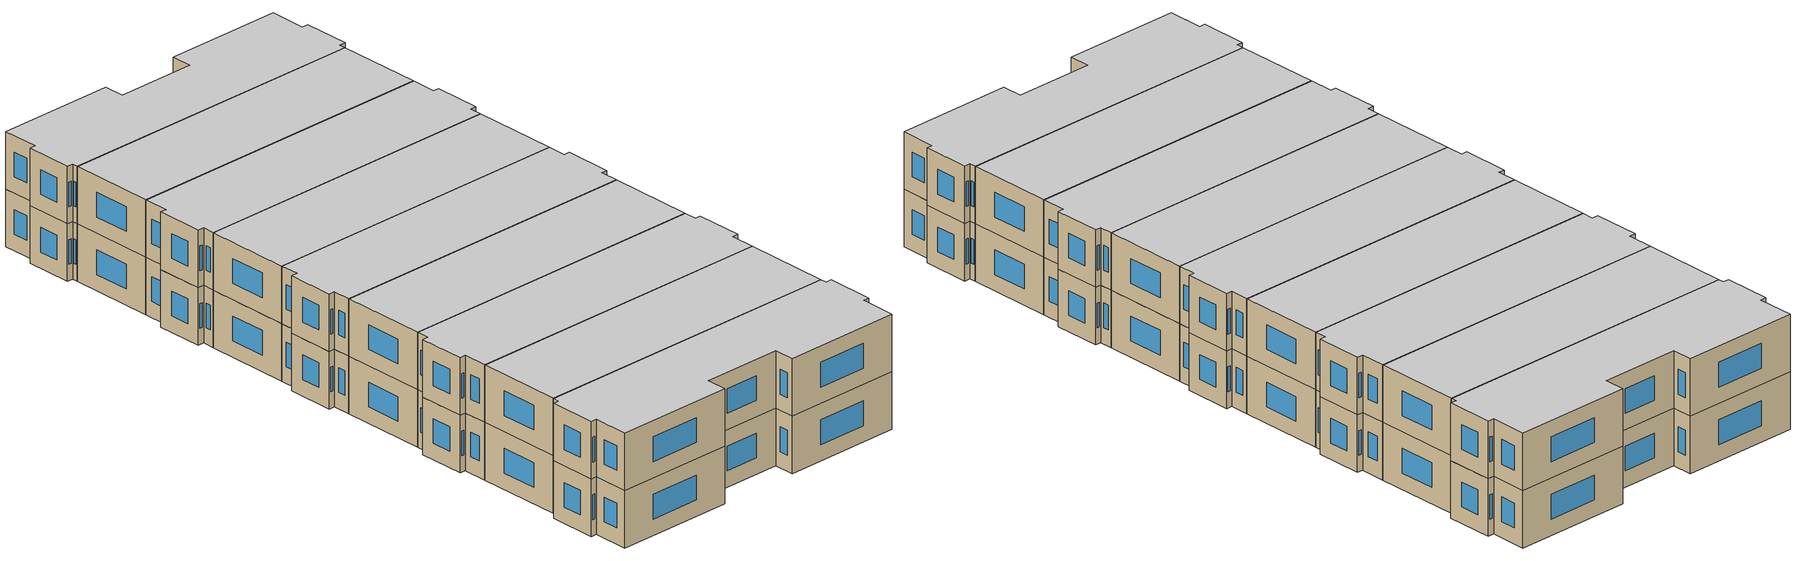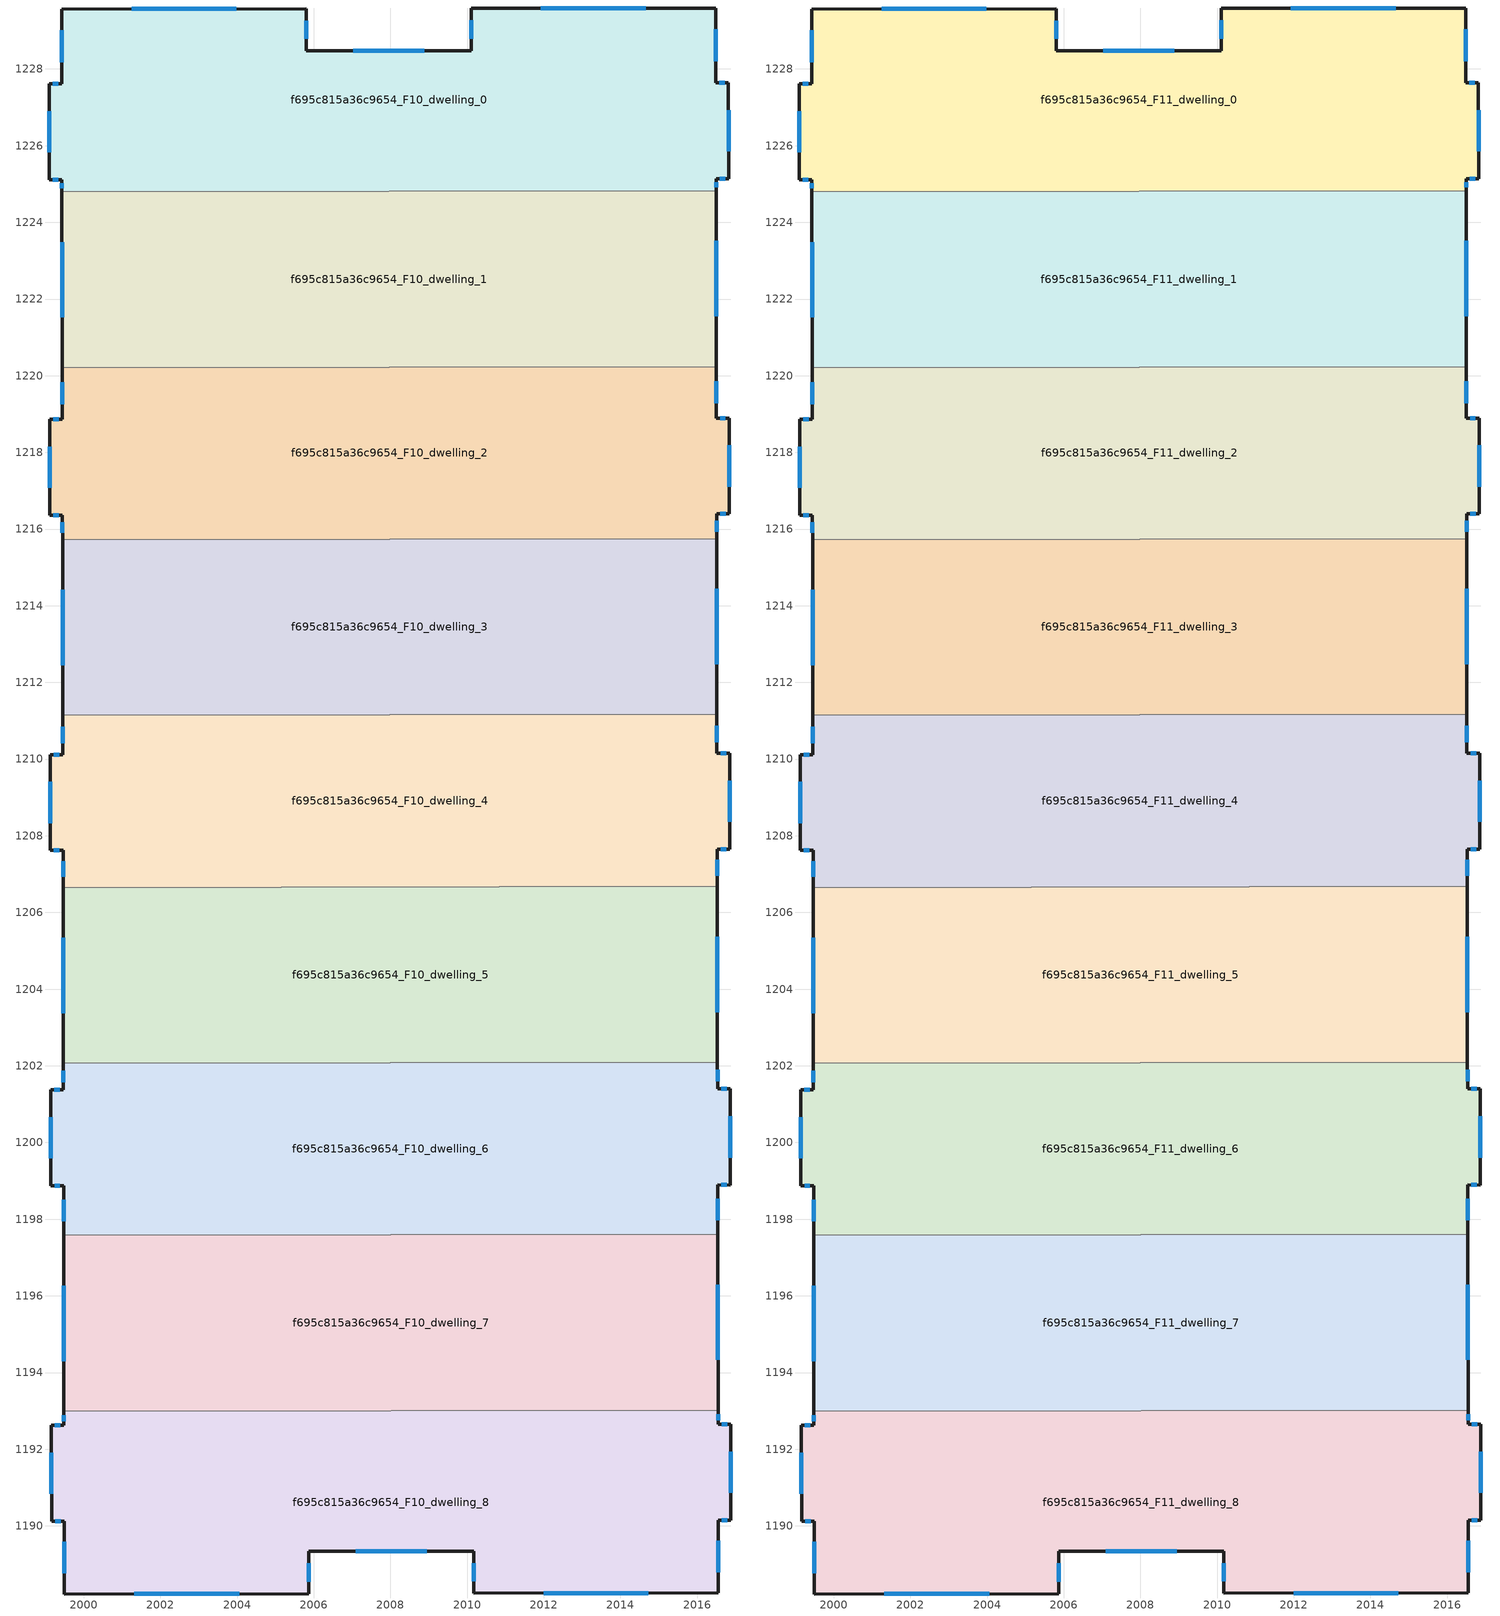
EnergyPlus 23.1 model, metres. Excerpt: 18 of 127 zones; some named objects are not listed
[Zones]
f695c815a36c9654_F10_dwelling_0
 floor to f695c815a36c9654_F9_dwelling_0 (EU_floor_Construction): 2016.48,1229.59 2016.49,1227.64 2016.82,1227.64 2016.82,1225.14 2016.49,1225.14 2016.49,1224.83 1999.43,1224.8 1999.43,1225.11 1999.1,1225.11 1999.1,1227.61 1999.43,1227.61 1999.42,1229.56 2005.8,1229.57 2005.81,1228.47 2010.1,1228.48 2010.1,1229.58 z30
 wall outside (EU_wall_Construction): 2016.49,1224.83 2016.49,1225.14 2016.82,1225.14 2016.82,1227.64 2016.49,1227.64 2016.48,1229.59 2010.1,1229.58 2010.1,1228.48 2005.81,1228.47 2005.8,1229.57 1999.42,1229.56 1999.43,1227.61 1999.1,1227.61 1999.1,1225.11 1999.43,1225.11 1999.43,1224.8 z30:33
 wall to f695c815a36c9654_F10_dwelling_1 (EU_wall_Construction): 1999.43,1224.8 2016.49,1224.83 z30:33
 window (EU_Window_Construction): 2014.66,1229.59 2011.93,1229.58 / 2016.49,1228.2 2016.49,1229.03 / 2016.72,1227.64 2016.58,1227.64 / 2016.82,1225.86 2016.82,1226.93 / 2016.59,1225.14 2016.73,1225.14 / 2016.49,1224.92 2016.49,1225.05 / 1999.43,1225.02 1999.43,1224.89 / 1999.19,1225.11 1999.34,1225.11 / 1999.1,1226.9 1999.1,1225.83 / 1999.33,1227.61 1999.19,1227.61 / 1999.42,1229.01 1999.43,1228.17 / 2003.98,1229.57 2001.25,1229.57 / 2005.81,1228.79 2005.8,1229.26 / 2008.88,1228.48 2007.03,1228.48 / 2010.1,1229.27 2010.1,1228.8 z30.86:32.14
f695c815a36c9654_F10_dwelling_1
 floor to f695c815a36c9654_F9_dwelling_1 (EU_floor_Construction): 2016.49,1224.83 2016.5,1220.24 1999.44,1220.21 1999.43,1224.8 z30
 wall outside (EU_wall_Construction): 2016.5,1220.24 2016.49,1224.83 / 1999.43,1224.8 1999.44,1220.21 z30:33
 wall to f695c815a36c9654_F10_dwelling_2 (EU_wall_Construction): 1999.44,1220.21 2016.5,1220.24 z30:33
 window (EU_Window_Construction): 2016.5,1221.55 2016.49,1223.52 / 1999.43,1223.49 1999.44,1221.52 z30.86:32.14
f695c815a36c9654_F10_dwelling_2
 floor to f695c815a36c9654_F9_dwelling_2 (EU_floor_Construction): 2016.5,1220.24 2016.5,1218.89 2016.83,1218.89 2016.84,1216.39 2016.51,1216.39 2016.51,1215.75 1999.45,1215.72 1999.45,1216.37 1999.11,1216.37 1999.11,1218.87 1999.44,1218.87 1999.44,1220.21 z30
 wall outside (EU_wall_Construction): 2016.51,1215.75 2016.51,1216.39 2016.84,1216.39 2016.83,1218.89 2016.5,1218.89 2016.5,1220.24 / 1999.44,1220.21 1999.44,1218.87 1999.11,1218.87 1999.11,1216.37 1999.45,1216.37 1999.45,1215.72 z30:33
 wall to f695c815a36c9654_F10_dwelling_3 (EU_wall_Construction): 1999.45,1215.72 2016.51,1215.75 z30:33
 window (EU_Window_Construction): 2016.6,1216.39 2016.74,1216.39 / 2016.51,1215.94 2016.51,1216.21 / 1999.45,1216.18 1999.45,1215.91 / 1999.21,1216.37 1999.35,1216.37 / 1999.11,1218.15 1999.11,1217.08 / 1999.35,1218.87 1999.2,1218.87 / 1999.44,1219.83 1999.44,1219.25 / 2016.5,1219.28 2016.5,1219.86 / 2016.74,1218.89 2016.6,1218.89 / 2016.83,1217.11 2016.83,1218.18 z30.86:32.14
f695c815a36c9654_F10_dwelling_3
 floor to f695c815a36c9654_F9_dwelling_3 (EU_floor_Construction): 2016.51,1215.75 2016.52,1211.17 1999.45,1211.14 1999.45,1215.72 z30
 wall outside (EU_wall_Construction): 2016.52,1211.17 2016.51,1215.75 / 1999.45,1215.72 1999.45,1211.14 z30:33
 wall to f695c815a36c9654_F10_dwelling_4 (EU_wall_Construction): 1999.45,1211.14 2016.52,1211.17 z30:33
 window (EU_Window_Construction): 2016.51,1212.48 2016.51,1214.44 / 1999.45,1214.41 1999.45,1212.45 z30.86:32.14
f695c815a36c9654_F10_dwelling_4
 floor to f695c815a36c9654_F9_dwelling_4 (EU_floor_Construction): 2016.52,1211.17 2016.52,1210.15 2016.85,1210.15 2016.85,1207.65 2016.52,1207.65 2016.52,1206.68 1999.46,1206.65 1999.46,1207.62 1999.13,1207.62 1999.12,1210.12 1999.46,1210.12 1999.45,1211.14 z30
 wall outside (EU_wall_Construction): 2016.52,1206.68 2016.52,1207.65 2016.85,1207.65 2016.85,1210.15 2016.52,1210.15 2016.52,1211.17 / 1999.45,1211.14 1999.46,1210.12 1999.12,1210.12 1999.13,1207.62 1999.46,1207.62 1999.46,1206.65 z30:33
 wall to f695c815a36c9654_F10_dwelling_5 (EU_wall_Construction): 1999.46,1206.65 2016.52,1206.68 z30:33
 window (EU_Window_Construction): 2016.62,1207.65 2016.76,1207.65 / 2016.52,1206.95 2016.52,1207.37 / 1999.46,1207.34 1999.46,1206.93 / 1999.22,1207.62 1999.36,1207.62 / 1999.13,1209.4 1999.13,1208.33 / 1999.36,1210.12 1999.22,1210.12 / 1999.45,1210.85 1999.45,1210.41 / 2016.52,1210.44 2016.52,1210.87 / 2016.75,1210.15 2016.61,1210.15 / 2016.85,1208.36 2016.85,1209.43 z30.86:32.14
f695c815a36c9654_F10_dwelling_5
 floor to f695c815a36c9654_F9_dwelling_5 (EU_floor_Construction): 2016.52,1206.68 2016.53,1202.09 1999.47,1202.06 1999.46,1206.65 z30
 wall outside (EU_wall_Construction): 2016.53,1202.09 2016.52,1206.68 / 1999.46,1206.65 1999.47,1202.06 z30:33
 wall to f695c815a36c9654_F10_dwelling_6 (EU_wall_Construction): 1999.47,1202.06 2016.53,1202.09 z30:33
 window (EU_Window_Construction): 2016.53,1203.4 2016.53,1205.37 / 1999.46,1205.34 1999.47,1203.37 z30.86:32.14
f695c815a36c9654_F10_dwelling_6
 floor to f695c815a36c9654_F9_dwelling_6 (EU_floor_Construction): 2016.53,1202.09 2016.53,1201.4 2016.86,1201.4 2016.86,1198.89 2016.54,1198.9 2016.54,1197.6 1999.48,1197.57 1999.47,1198.87 1999.14,1198.87 1999.14,1201.37 1999.47,1201.37 1999.47,1202.06 z30
 wall outside (EU_wall_Construction): 2016.54,1197.6 2016.54,1198.9 2016.86,1198.89 2016.86,1201.4 2016.53,1201.4 2016.53,1202.09 / 1999.47,1202.06 1999.47,1201.37 1999.14,1201.37 1999.14,1198.87 1999.47,1198.87 1999.48,1197.57 z30:33
 wall to f695c815a36c9654_F10_dwelling_7 (EU_wall_Construction): 1999.48,1197.57 2016.54,1197.6 z30:33
 window (EU_Window_Construction): 2016.63,1198.9 2016.77,1198.89 / 2016.54,1197.97 2016.54,1198.53 / 1999.47,1198.5 1999.48,1197.94 / 1999.24,1198.87 1999.38,1198.87 / 1999.14,1200.66 1999.14,1199.58 / 1999.38,1201.37 1999.23,1201.37 / 1999.47,1201.87 1999.47,1201.57 / 2016.53,1201.6 2016.53,1201.89 / 2016.77,1201.4 2016.63,1201.4 / 2016.86,1199.61 2016.86,1200.68 z30.86:32.14
f695c815a36c9654_F10_dwelling_7
 floor to f695c815a36c9654_F9_dwelling_7 (EU_floor_Construction): 2016.54,1197.6 2016.54,1193.02 1999.48,1192.99 1999.48,1197.57 z30
 wall outside (EU_wall_Construction): 2016.54,1193.02 2016.54,1197.6 / 1999.48,1197.57 1999.48,1192.99 z30:33
 wall to f695c815a36c9654_F10_dwelling_8 (EU_wall_Construction): 1999.48,1192.99 2016.54,1193.02 z30:33
 window (EU_Window_Construction): 2016.54,1194.33 2016.54,1196.29 / 1999.48,1196.26 1999.48,1194.3 z30.86:32.14
f695c815a36c9654_F10_dwelling_8
 floor to f695c815a36c9654_F9_dwelling_8 (EU_floor_Construction): 2016.54,1193.02 2016.55,1192.65 2016.88,1192.65 2016.88,1190.15 2016.55,1190.15 2016.55,1188.25 2010.17,1188.24 2010.17,1189.34 2005.87,1189.33 2005.87,1188.23 1999.49,1188.22 1999.49,1190.12 1999.16,1190.12 1999.15,1192.62 1999.48,1192.62 1999.48,1192.99 z30
 wall outside (EU_wall_Construction): 1999.48,1192.99 1999.48,1192.62 1999.15,1192.62 1999.16,1190.12 1999.49,1190.12 1999.49,1188.22 2005.87,1188.23 2005.87,1189.33 2010.17,1189.34 2010.17,1188.24 2016.55,1188.25 2016.55,1190.15 2016.88,1190.15 2016.88,1192.65 2016.55,1192.65 2016.54,1193.02 z30:33
 window (EU_Window_Construction): 2016.64,1190.15 2016.79,1190.15 / 2016.55,1188.79 2016.55,1189.61 / 2012,1188.24 2014.73,1188.25 / 2010.17,1189.03 2010.17,1188.56 / 2007.1,1189.34 2008.94,1189.34 / 2005.87,1188.55 2005.87,1189.02 / 2001.32,1188.23 2004.05,1188.23 / 1999.49,1189.58 1999.49,1188.77 / 1999.25,1190.12 1999.39,1190.12 / 1999.16,1191.91 1999.16,1190.84 / 1999.39,1192.62 1999.25,1192.62 / 1999.48,1192.88 1999.48,1192.73 / 2016.55,1192.76 2016.55,1192.91 / 2016.78,1192.65 2016.64,1192.65 / 2016.88,1190.87 2016.88,1191.94 z30.86:32.14
f695c815a36c9654_F11_dwelling_0
 floor to f695c815a36c9654_F10_dwelling_0 (EU_floor_Construction): 2016.48,1229.59 2016.49,1227.64 2016.82,1227.64 2016.82,1225.14 2016.49,1225.14 2016.49,1224.83 1999.43,1224.8 1999.43,1225.11 1999.1,1225.11 1999.1,1227.61 1999.43,1227.61 1999.42,1229.56 2005.8,1229.57 2005.81,1228.47 2010.1,1228.48 2010.1,1229.58 z33
 wall outside (EU_wall_Construction): 2016.49,1224.83 2016.49,1225.14 2016.82,1225.14 2016.82,1227.64 2016.49,1227.64 2016.48,1229.59 2010.1,1229.58 2010.1,1228.48 2005.81,1228.47 2005.8,1229.57 1999.42,1229.56 1999.43,1227.61 1999.1,1227.61 1999.1,1225.11 1999.43,1225.11 1999.43,1224.8 z33:36
 wall to f695c815a36c9654_F11_dwelling_1 (EU_wall_Construction): 1999.43,1224.8 2016.49,1224.83 z33:36
 window (EU_Window_Construction): 2014.66,1229.59 2011.93,1229.58 / 2016.49,1228.2 2016.49,1229.03 / 2016.72,1227.64 2016.58,1227.64 / 2016.82,1225.86 2016.82,1226.93 / 2016.59,1225.14 2016.73,1225.14 / 2016.49,1224.92 2016.49,1225.05 / 1999.43,1225.02 1999.43,1224.89 / 1999.19,1225.11 1999.34,1225.11 / 1999.1,1226.9 1999.1,1225.83 / 1999.33,1227.61 1999.19,1227.61 / 1999.42,1229.01 1999.43,1228.17 / 2003.98,1229.57 2001.25,1229.57 / 2005.81,1228.79 2005.8,1229.26 / 2008.88,1228.48 2007.03,1228.48 / 2010.1,1229.27 2010.1,1228.8 z33.86:35.14
 ceiling to f695c815a36c9654_F12_dwelling_0 (EU_floor_Construction): 2016.49,1224.83 2016.49,1225.14 2016.82,1225.14 2016.82,1227.64 2016.49,1227.64 2016.48,1229.59 2010.1,1229.58 2010.1,1228.48 2005.81,1228.47 2005.8,1229.57 1999.42,1229.56 1999.43,1227.61 1999.1,1227.61 1999.1,1225.11 1999.43,1225.11 1999.43,1224.8 z36
f695c815a36c9654_F11_dwelling_1
 floor to f695c815a36c9654_F10_dwelling_1 (EU_floor_Construction): 2016.49,1224.83 2016.5,1220.24 1999.44,1220.21 1999.43,1224.8 z33
 wall outside (EU_wall_Construction): 2016.5,1220.24 2016.49,1224.83 / 1999.43,1224.8 1999.44,1220.21 z33:36
 wall to f695c815a36c9654_F11_dwelling_2 (EU_wall_Construction): 1999.44,1220.21 2016.5,1220.24 z33:36
 window (EU_Window_Construction): 2016.5,1221.55 2016.49,1223.52 / 1999.43,1223.49 1999.44,1221.52 z33.86:35.14
 ceiling to f695c815a36c9654_F12_dwelling_1 (EU_floor_Construction): 2016.5,1220.24 2016.49,1224.83 1999.43,1224.8 1999.44,1220.21 z36
f695c815a36c9654_F11_dwelling_2
 floor to f695c815a36c9654_F10_dwelling_2 (EU_floor_Construction): 2016.5,1220.24 2016.5,1218.89 2016.83,1218.89 2016.84,1216.39 2016.51,1216.39 2016.51,1215.75 1999.45,1215.72 1999.45,1216.37 1999.11,1216.37 1999.11,1218.87 1999.44,1218.87 1999.44,1220.21 z33
 wall outside (EU_wall_Construction): 2016.51,1215.75 2016.51,1216.39 2016.84,1216.39 2016.83,1218.89 2016.5,1218.89 2016.5,1220.24 / 1999.44,1220.21 1999.44,1218.87 1999.11,1218.87 1999.11,1216.37 1999.45,1216.37 1999.45,1215.72 z33:36
 wall to f695c815a36c9654_F11_dwelling_3 (EU_wall_Construction): 1999.45,1215.72 2016.51,1215.75 z33:36
 window (EU_Window_Construction): 2016.6,1216.39 2016.74,1216.39 / 2016.51,1215.94 2016.51,1216.21 / 1999.45,1216.18 1999.45,1215.91 / 1999.21,1216.37 1999.35,1216.37 / 1999.11,1218.15 1999.11,1217.08 / 1999.35,1218.87 1999.2,1218.87 / 1999.44,1219.83 1999.44,1219.25 / 2016.5,1219.28 2016.5,1219.86 / 2016.74,1218.89 2016.6,1218.89 / 2016.83,1217.11 2016.83,1218.18 z33.86:35.14
 ceiling to f695c815a36c9654_F12_dwelling_2 (EU_floor_Construction): 2016.51,1215.75 2016.51,1216.39 2016.84,1216.39 2016.83,1218.89 2016.5,1218.89 2016.5,1220.24 1999.44,1220.21 1999.44,1218.87 1999.11,1218.87 1999.11,1216.37 1999.45,1216.37 1999.45,1215.72 z36
f695c815a36c9654_F11_dwelling_3
 floor to f695c815a36c9654_F10_dwelling_3 (EU_floor_Construction): 2016.51,1215.75 2016.52,1211.17 1999.45,1211.14 1999.45,1215.72 z33
 wall outside (EU_wall_Construction): 2016.52,1211.17 2016.51,1215.75 / 1999.45,1215.72 1999.45,1211.14 z33:36
 wall to f695c815a36c9654_F11_dwelling_4 (EU_wall_Construction): 1999.45,1211.14 2016.52,1211.17 z33:36
 window (EU_Window_Construction): 2016.51,1212.48 2016.51,1214.44 / 1999.45,1214.41 1999.45,1212.45 z33.86:35.14
 ceiling to f695c815a36c9654_F12_dwelling_3 (EU_floor_Construction): 2016.52,1211.17 2016.51,1215.75 1999.45,1215.72 1999.45,1211.14 z36
f695c815a36c9654_F11_dwelling_4
 floor to f695c815a36c9654_F10_dwelling_4 (EU_floor_Construction): 2016.52,1211.17 2016.52,1210.15 2016.85,1210.15 2016.85,1207.65 2016.52,1207.65 2016.52,1206.68 1999.46,1206.65 1999.46,1207.62 1999.13,1207.62 1999.12,1210.12 1999.46,1210.12 1999.45,1211.14 z33
 wall outside (EU_wall_Construction): 2016.52,1206.68 2016.52,1207.65 2016.85,1207.65 2016.85,1210.15 2016.52,1210.15 2016.52,1211.17 / 1999.45,1211.14 1999.46,1210.12 1999.12,1210.12 1999.13,1207.62 1999.46,1207.62 1999.46,1206.65 z33:36
 wall to f695c815a36c9654_F11_dwelling_5 (EU_wall_Construction): 1999.46,1206.65 2016.52,1206.68 z33:36
 window (EU_Window_Construction): 2016.62,1207.65 2016.76,1207.65 / 2016.52,1206.95 2016.52,1207.37 / 1999.46,1207.34 1999.46,1206.93 / 1999.22,1207.62 1999.36,1207.62 / 1999.13,1209.4 1999.13,1208.33 / 1999.36,1210.12 1999.22,1210.12 / 1999.45,1210.85 1999.45,1210.41 / 2016.52,1210.44 2016.52,1210.87 / 2016.75,1210.15 2016.61,1210.15 / 2016.85,1208.36 2016.85,1209.43 z33.86:35.14
 ceiling to f695c815a36c9654_F12_dwelling_4 (EU_floor_Construction): 2016.52,1206.68 2016.52,1207.65 2016.85,1207.65 2016.85,1210.15 2016.52,1210.15 2016.52,1211.17 1999.45,1211.14 1999.46,1210.12 1999.12,1210.12 1999.13,1207.62 1999.46,1207.62 1999.46,1206.65 z36
f695c815a36c9654_F11_dwelling_5
 floor to f695c815a36c9654_F10_dwelling_5 (EU_floor_Construction): 2016.52,1206.68 2016.53,1202.09 1999.47,1202.06 1999.46,1206.65 z33
 wall outside (EU_wall_Construction): 2016.53,1202.09 2016.52,1206.68 / 1999.46,1206.65 1999.47,1202.06 z33:36
 wall to f695c815a36c9654_F11_dwelling_6 (EU_wall_Construction): 1999.47,1202.06 2016.53,1202.09 z33:36
 window (EU_Window_Construction): 2016.53,1203.4 2016.53,1205.37 / 1999.46,1205.34 1999.47,1203.37 z33.86:35.14
 ceiling to f695c815a36c9654_F12_dwelling_5 (EU_floor_Construction): 2016.53,1202.09 2016.52,1206.68 1999.46,1206.65 1999.47,1202.06 z36
f695c815a36c9654_F11_dwelling_6
 floor to f695c815a36c9654_F10_dwelling_6 (EU_floor_Construction): 2016.53,1202.09 2016.53,1201.4 2016.86,1201.4 2016.86,1198.89 2016.54,1198.9 2016.54,1197.6 1999.48,1197.57 1999.47,1198.87 1999.14,1198.87 1999.14,1201.37 1999.47,1201.37 1999.47,1202.06 z33
 wall outside (EU_wall_Construction): 2016.54,1197.6 2016.54,1198.9 2016.86,1198.89 2016.86,1201.4 2016.53,1201.4 2016.53,1202.09 / 1999.47,1202.06 1999.47,1201.37 1999.14,1201.37 1999.14,1198.87 1999.47,1198.87 1999.48,1197.57 z33:36
 wall to f695c815a36c9654_F11_dwelling_7 (EU_wall_Construction): 1999.48,1197.57 2016.54,1197.6 z33:36
 window (EU_Window_Construction): 2016.63,1198.9 2016.77,1198.89 / 2016.54,1197.97 2016.54,1198.53 / 1999.47,1198.5 1999.48,1197.94 / 1999.24,1198.87 1999.38,1198.87 / 1999.14,1200.66 1999.14,1199.58 / 1999.38,1201.37 1999.23,1201.37 / 1999.47,1201.87 1999.47,1201.57 / 2016.53,1201.6 2016.53,1201.89 / 2016.77,1201.4 2016.63,1201.4 / 2016.86,1199.61 2016.86,1200.68 z33.86:35.14
 ceiling to f695c815a36c9654_F12_dwelling_6 (EU_floor_Construction): 2016.54,1197.6 2016.54,1198.9 2016.86,1198.89 2016.86,1201.4 2016.53,1201.4 2016.53,1202.09 1999.47,1202.06 1999.47,1201.37 1999.14,1201.37 1999.14,1198.87 1999.47,1198.87 1999.48,1197.57 z36
f695c815a36c9654_F11_dwelling_7
 floor to f695c815a36c9654_F10_dwelling_7 (EU_floor_Construction): 2016.54,1197.6 2016.54,1193.02 1999.48,1192.99 1999.48,1197.57 z33
 wall outside (EU_wall_Construction): 2016.54,1193.02 2016.54,1197.6 / 1999.48,1197.57 1999.48,1192.99 z33:36
 wall to f695c815a36c9654_F11_dwelling_8 (EU_wall_Construction): 1999.48,1192.99 2016.54,1193.02 z33:36
 window (EU_Window_Construction): 2016.54,1194.33 2016.54,1196.29 / 1999.48,1196.26 1999.48,1194.3 z33.86:35.14
 ceiling to f695c815a36c9654_F12_dwelling_7 (EU_floor_Construction): 2016.54,1193.02 2016.54,1197.6 1999.48,1197.57 1999.48,1192.99 z36
f695c815a36c9654_F11_dwelling_8
 floor to f695c815a36c9654_F10_dwelling_8 (EU_floor_Construction): 2016.54,1193.02 2016.55,1192.65 2016.88,1192.65 2016.88,1190.15 2016.55,1190.15 2016.55,1188.25 2010.17,1188.24 2010.17,1189.34 2005.87,1189.33 2005.87,1188.23 1999.49,1188.22 1999.49,1190.12 1999.16,1190.12 1999.15,1192.62 1999.48,1192.62 1999.48,1192.99 z33
 wall outside (EU_wall_Construction): 1999.48,1192.99 1999.48,1192.62 1999.15,1192.62 1999.16,1190.12 1999.49,1190.12 1999.49,1188.22 2005.87,1188.23 2005.87,1189.33 2010.17,1189.34 2010.17,1188.24 2016.55,1188.25 2016.55,1190.15 2016.88,1190.15 2016.88,1192.65 2016.55,1192.65 2016.54,1193.02 z33:36
 window (EU_Window_Construction): 2016.64,1190.15 2016.79,1190.15 / 2016.55,1188.79 2016.55,1189.61 / 2012,1188.24 2014.73,1188.25 / 2010.17,1189.03 2010.17,1188.56 / 2007.1,1189.34 2008.94,1189.34 / 2005.87,1188.55 2005.87,1189.02 / 2001.32,1188.23 2004.05,1188.23 / 1999.49,1189.58 1999.49,1188.77 / 1999.25,1190.12 1999.39,1190.12 / 1999.16,1191.91 1999.16,1190.84 / 1999.39,1192.62 1999.25,1192.62 / 1999.48,1192.88 1999.48,1192.73 / 2016.55,1192.76 2016.55,1192.91 / 2016.78,1192.65 2016.64,1192.65 / 2016.88,1190.87 2016.88,1191.94 z33.86:35.14
 ceiling to f695c815a36c9654_F12_dwelling_8 (EU_floor_Construction): 2016.55,1188.25 2016.55,1190.15 2016.88,1190.15 2016.88,1192.65 2016.55,1192.65 2016.54,1193.02 1999.48,1192.99 1999.48,1192.62 1999.15,1192.62 1999.16,1190.12 1999.49,1190.12 1999.49,1188.22 2005.87,1188.23 2005.87,1189.33 2010.17,1189.34 2010.17,1188.24 z36
[Building]
EU S2 Campaign: North Axis=0; Terrain=City; Solar Distribution=FullExterior
[Site:Location]
Helsinki-Vantaa.AP: Latitude=60.317; Longitude=24.963; Time Zone=2; Elevation=54.6
[SizingPeriod:WeatherFileDays]
AnnualSizingPeriod: Begin Month=1; Begin Day of Month=1; End Month=12; End Day of Month=31; Day of Week for Start Day=Monday; Use Weather File Daylight Saving Period=No; Use Weather File Rain and Snow Indicators=No
[MATERIAL]
EU_InternalMass_Material: Roughness=MediumRough; Thickness=0.1; Conductivity=1; Density=1800; Specific Heat=900; Thermal Absorptance=0.9; Solar Absorptance=0.7; Visible Absorptance=0.7
[MATERIAL:NOMASS] Roughness=MediumRough; Thermal Absorptance=0.9; Solar Absorptance=0.7; Visible Absorptance=0.7
Name | Thermal Resistance
EU_wall_NoMass | 2.6932
EU_floor_NoMass | 2.22482
[WINDOWMATERIAL:SIMPLEGLAZINGSYSTEM]
EU_Window_SimpleGlazing: UFactor=2.14966; Solar Heat Gain Coefficient=0.7; Visible Transmittance=0.7
[CONSTRUCTION]
EU_wall_Construction: EU_wall_NoMass
EU_floor_Construction: EU_floor_NoMass
EU_Window_Construction: EU_Window_SimpleGlazing
EU_InternalMass_Construction: EU_InternalMass_Material
[ZONE] Type=1; Multiplier=1; Ceiling Height=autocalculate; Floor Area=autocalculate; Part of Total Floor Area=Yes
Name | Volume
f695c815a36c9654_F10_dwelling_0; f695c815a36c9654_F11_dwelling_0 | 234.689
f695c815a36c9654_F10_dwelling_1; f695c815a36c9654_F11_dwelling_1 | 234.713
f695c815a36c9654_F10_dwelling_2; f695c815a36c9654_F11_dwelling_2 | 234.687
f695c815a36c9654_F10_dwelling_3; f695c815a36c9654_F11_dwelling_3 | 234.707
f695c815a36c9654_F10_dwelling_4; f695c815a36c9654_F11_dwelling_4 | 234.723
f695c815a36c9654_F10_dwelling_5; f695c815a36c9654_F11_dwelling_5 | 234.682
f695c815a36c9654_F10_dwelling_6; f695c815a36c9654_F11_dwelling_6 | 234.732
f695c815a36c9654_F10_dwelling_7; f695c815a36c9654_F11_dwelling_7 | 234.715
f695c815a36c9654_F10_dwelling_8; f695c815a36c9654_F11_dwelling_8 | 234.683
[INTERNALMASS] Construction=EU_InternalMass_Construction
Name | Zone or ZoneList | Surface Area
f695c815a36c9654_F10_dwelling_0_EU_InternalMass | f695c815a36c9654_F10_dwelling_0 | 78.2299
f695c815a36c9654_F10_dwelling_1_EU_InternalMass | f695c815a36c9654_F10_dwelling_1 | 78.238
f695c815a36c9654_F10_dwelling_2_EU_InternalMass | f695c815a36c9654_F10_dwelling_2 | 78.2295
f695c815a36c9654_F10_dwelling_3_EU_InternalMass | f695c815a36c9654_F10_dwelling_3 | 78.2357
f695c815a36c9654_F10_dwelling_4_EU_InternalMass | f695c815a36c9654_F10_dwelling_4 | 78.2412
f695c815a36c9654_F10_dwelling_5_EU_InternalMass | f695c815a36c9654_F10_dwelling_5 | 78.2272
f695c815a36c9654_F10_dwelling_6_EU_InternalMass | f695c815a36c9654_F10_dwelling_6 | 78.2443
f695c815a36c9654_F10_dwelling_7_EU_InternalMass | f695c815a36c9654_F10_dwelling_7 | 78.238
f695c815a36c9654_F10_dwelling_8_EU_InternalMass | f695c815a36c9654_F10_dwelling_8 | 78.2268
f695c815a36c9654_F11_dwelling_0_EU_InternalMass | f695c815a36c9654_F11_dwelling_0 | 78.2299
f695c815a36c9654_F11_dwelling_1_EU_InternalMass | f695c815a36c9654_F11_dwelling_1 | 78.238
f695c815a36c9654_F11_dwelling_2_EU_InternalMass | f695c815a36c9654_F11_dwelling_2 | 78.2295
f695c815a36c9654_F11_dwelling_3_EU_InternalMass | f695c815a36c9654_F11_dwelling_3 | 78.2357
f695c815a36c9654_F11_dwelling_4_EU_InternalMass | f695c815a36c9654_F11_dwelling_4 | 78.2412
f695c815a36c9654_F11_dwelling_5_EU_InternalMass | f695c815a36c9654_F11_dwelling_5 | 78.2272
f695c815a36c9654_F11_dwelling_6_EU_InternalMass | f695c815a36c9654_F11_dwelling_6 | 78.2443
f695c815a36c9654_F11_dwelling_7_EU_InternalMass | f695c815a36c9654_F11_dwelling_7 | 78.238
f695c815a36c9654_F11_dwelling_8_EU_InternalMass | f695c815a36c9654_F11_dwelling_8 | 78.2268
[OTHEREQUIPMENT] Fuel Type=Electricity; Design Level Calculation Method=Watts/Area; Power per Zone Floor Area=1; Fraction Latent=0; Fraction Radiant=0; Fraction Lost=0; Carbon Dioxide Generation Rate=0; EndUse Subcategory=EU_Step8_InternalGains
Name | Zone or ZoneList or Space or SpaceList | Schedule
EU_Step8_InternalGain_f695c815a36c9654_F10_dwelling_0_f000 | f695c815a36c9654_F10_dwelling_0 | EU_Step8_GainSchedule_f695c815a36c9654_F10_dwelling_0_f000
EU_Step8_InternalGain_f695c815a36c9654_F10_dwelling_1_f000 | f695c815a36c9654_F10_dwelling_1 | EU_Step8_GainSchedule_f695c815a36c9654_F10_dwelling_1_f000
EU_Step8_InternalGain_f695c815a36c9654_F10_dwelling_2_f000 | f695c815a36c9654_F10_dwelling_2 | EU_Step8_GainSchedule_f695c815a36c9654_F10_dwelling_2_f000
EU_Step8_InternalGain_f695c815a36c9654_F10_dwelling_3_f000 | f695c815a36c9654_F10_dwelling_3 | EU_Step8_GainSchedule_f695c815a36c9654_F10_dwelling_3_f000
EU_Step8_InternalGain_f695c815a36c9654_F10_dwelling_4_f000 | f695c815a36c9654_F10_dwelling_4 | EU_Step8_GainSchedule_f695c815a36c9654_F10_dwelling_4_f000
EU_Step8_InternalGain_f695c815a36c9654_F10_dwelling_5_f000 | f695c815a36c9654_F10_dwelling_5 | EU_Step8_GainSchedule_f695c815a36c9654_F10_dwelling_5_f000
EU_Step8_InternalGain_f695c815a36c9654_F10_dwelling_6_f000 | f695c815a36c9654_F10_dwelling_6 | EU_Step8_GainSchedule_f695c815a36c9654_F10_dwelling_6_f000
EU_Step8_InternalGain_f695c815a36c9654_F10_dwelling_7_f000 | f695c815a36c9654_F10_dwelling_7 | EU_Step8_GainSchedule_f695c815a36c9654_F10_dwelling_7_f000
EU_Step8_InternalGain_f695c815a36c9654_F10_dwelling_8_f000 | f695c815a36c9654_F10_dwelling_8 | EU_Step8_GainSchedule_f695c815a36c9654_F10_dwelling_8_f000
EU_Step8_InternalGain_f695c815a36c9654_F11_dwelling_0_f000 | f695c815a36c9654_F11_dwelling_0 | EU_Step8_GainSchedule_f695c815a36c9654_F11_dwelling_0_f000
EU_Step8_InternalGain_f695c815a36c9654_F11_dwelling_1_f000 | f695c815a36c9654_F11_dwelling_1 | EU_Step8_GainSchedule_f695c815a36c9654_F11_dwelling_1_f000
EU_Step8_InternalGain_f695c815a36c9654_F11_dwelling_2_f000 | f695c815a36c9654_F11_dwelling_2 | EU_Step8_GainSchedule_f695c815a36c9654_F11_dwelling_2_f000
EU_Step8_InternalGain_f695c815a36c9654_F11_dwelling_3_f000 | f695c815a36c9654_F11_dwelling_3 | EU_Step8_GainSchedule_f695c815a36c9654_F11_dwelling_3_f000
EU_Step8_InternalGain_f695c815a36c9654_F11_dwelling_4_f000 | f695c815a36c9654_F11_dwelling_4 | EU_Step8_GainSchedule_f695c815a36c9654_F11_dwelling_4_f000
EU_Step8_InternalGain_f695c815a36c9654_F11_dwelling_5_f000 | f695c815a36c9654_F11_dwelling_5 | EU_Step8_GainSchedule_f695c815a36c9654_F11_dwelling_5_f000
EU_Step8_InternalGain_f695c815a36c9654_F11_dwelling_6_f000 | f695c815a36c9654_F11_dwelling_6 | EU_Step8_GainSchedule_f695c815a36c9654_F11_dwelling_6_f000
EU_Step8_InternalGain_f695c815a36c9654_F11_dwelling_7_f000 | f695c815a36c9654_F11_dwelling_7 | EU_Step8_GainSchedule_f695c815a36c9654_F11_dwelling_7_f000
EU_Step8_InternalGain_f695c815a36c9654_F11_dwelling_8_f000 | f695c815a36c9654_F11_dwelling_8 | EU_Step8_GainSchedule_f695c815a36c9654_F11_dwelling_8_f000
[ZONEVENTILATION:DESIGNFLOWRATE] Schedule=EU_AlwaysOn; Design Flow Rate Calculation Method=AirChanges/Hour; Air Changes per Hour=0.586271; Ventilation Type=Natural; Fan Pressure Rise=0; Fan Total Efficiency=1; Constant Term Coefficient=1; Temperature Term Coefficient=0; Velocity Term Coefficient=0; Velocity Squared Term Coefficient=0; Minimum Indoor Temperature=-100; Maximum Indoor Temperature=100; Delta Temperature=-100; Minimum Outdoor Temperature=-100; Maximum Outdoor Temperature=100; Maximum Wind Speed=40
Name | Zone or ZoneList or Space or SpaceList
EU_ConstantAir_f695c815a36c9654_F10_dwelling_0 | f695c815a36c9654_F10_dwelling_0
EU_ConstantAir_f695c815a36c9654_F10_dwelling_1 | f695c815a36c9654_F10_dwelling_1
EU_ConstantAir_f695c815a36c9654_F10_dwelling_2 | f695c815a36c9654_F10_dwelling_2
EU_ConstantAir_f695c815a36c9654_F10_dwelling_3 | f695c815a36c9654_F10_dwelling_3
EU_ConstantAir_f695c815a36c9654_F10_dwelling_4 | f695c815a36c9654_F10_dwelling_4
EU_ConstantAir_f695c815a36c9654_F10_dwelling_5 | f695c815a36c9654_F10_dwelling_5
EU_ConstantAir_f695c815a36c9654_F10_dwelling_6 | f695c815a36c9654_F10_dwelling_6
EU_ConstantAir_f695c815a36c9654_F10_dwelling_7 | f695c815a36c9654_F10_dwelling_7
EU_ConstantAir_f695c815a36c9654_F10_dwelling_8 | f695c815a36c9654_F10_dwelling_8
EU_ConstantAir_f695c815a36c9654_F11_dwelling_0 | f695c815a36c9654_F11_dwelling_0
EU_ConstantAir_f695c815a36c9654_F11_dwelling_1 | f695c815a36c9654_F11_dwelling_1
EU_ConstantAir_f695c815a36c9654_F11_dwelling_2 | f695c815a36c9654_F11_dwelling_2
EU_ConstantAir_f695c815a36c9654_F11_dwelling_3 | f695c815a36c9654_F11_dwelling_3
EU_ConstantAir_f695c815a36c9654_F11_dwelling_4 | f695c815a36c9654_F11_dwelling_4
EU_ConstantAir_f695c815a36c9654_F11_dwelling_5 | f695c815a36c9654_F11_dwelling_5
EU_ConstantAir_f695c815a36c9654_F11_dwelling_6 | f695c815a36c9654_F11_dwelling_6
EU_ConstantAir_f695c815a36c9654_F11_dwelling_7 | f695c815a36c9654_F11_dwelling_7
EU_ConstantAir_f695c815a36c9654_F11_dwelling_8 | f695c815a36c9654_F11_dwelling_8
[HVACTEMPLATE:ZONE:IDEALLOADSAIRSYSTEM] System Availability Schedule=EU_AlwaysOn; Maximum Heating Supply Air Temperature=50; Minimum Cooling Supply Air Temperature=13; Maximum Heating Supply Air Humidity Ratio=0.0156; Minimum Cooling Supply Air Humidity Ratio=0.0077; Heating Limit=NoLimit; Cooling Limit=NoLimit; Heating Availability Schedule=EU_AlwaysOn; Cooling Availability Schedule=EU_CoolingOff; Dehumidification Control Type=ConstantSensibleHeatRatio; Cooling Sensible Heat Ratio=0.7; Dehumidification Setpoint=60; Humidification Control Type=None; Humidification Setpoint=30; Outdoor Air Method=None; Outdoor Air Flow Rate per Person=0.00944; Outdoor Air Flow Rate per Zone Floor Area=0; Outdoor Air Flow Rate per Zone=0; Demand Controlled Ventilation Type=None; Outdoor Air Economizer Type=NoEconomizer; Heat Recovery Type=None; Sensible Heat Recovery Effectiveness=0.7; Latent Heat Recovery Effectiveness=0.65
Name | Template Thermostat
f695c815a36c9654_F10_dwelling_0 | EU_HeatOnly_f695c815a36c9654_F10_dwelling_0
f695c815a36c9654_F10_dwelling_1 | EU_HeatOnly_f695c815a36c9654_F10_dwelling_1
f695c815a36c9654_F10_dwelling_2 | EU_HeatOnly_f695c815a36c9654_F10_dwelling_2
f695c815a36c9654_F10_dwelling_3 | EU_HeatOnly_f695c815a36c9654_F10_dwelling_3
f695c815a36c9654_F10_dwelling_4 | EU_HeatOnly_f695c815a36c9654_F10_dwelling_4
f695c815a36c9654_F10_dwelling_5 | EU_HeatOnly_f695c815a36c9654_F10_dwelling_5
f695c815a36c9654_F10_dwelling_6 | EU_HeatOnly_f695c815a36c9654_F10_dwelling_6
f695c815a36c9654_F10_dwelling_7 | EU_HeatOnly_f695c815a36c9654_F10_dwelling_7
f695c815a36c9654_F10_dwelling_8 | EU_HeatOnly_f695c815a36c9654_F10_dwelling_8
f695c815a36c9654_F11_dwelling_0 | EU_HeatOnly_f695c815a36c9654_F11_dwelling_0
f695c815a36c9654_F11_dwelling_1 | EU_HeatOnly_f695c815a36c9654_F11_dwelling_1
f695c815a36c9654_F11_dwelling_2 | EU_HeatOnly_f695c815a36c9654_F11_dwelling_2
f695c815a36c9654_F11_dwelling_3 | EU_HeatOnly_f695c815a36c9654_F11_dwelling_3
f695c815a36c9654_F11_dwelling_4 | EU_HeatOnly_f695c815a36c9654_F11_dwelling_4
f695c815a36c9654_F11_dwelling_5 | EU_HeatOnly_f695c815a36c9654_F11_dwelling_5
f695c815a36c9654_F11_dwelling_6 | EU_HeatOnly_f695c815a36c9654_F11_dwelling_6
f695c815a36c9654_F11_dwelling_7 | EU_HeatOnly_f695c815a36c9654_F11_dwelling_7
f695c815a36c9654_F11_dwelling_8 | EU_HeatOnly_f695c815a36c9654_F11_dwelling_8
[SIZING:ZONE] Zone Cooling Design Supply Air Temperature Input Method=SupplyAirTemperature; Zone Cooling Design Supply Air Temperature=13; Zone Heating Design Supply Air Temperature Input Method=SupplyAirTemperature; Zone Heating Design Supply Air Temperature=50; Zone Cooling Design Supply Air Humidity Ratio=0.008; Zone Heating Design Supply Air Humidity Ratio=0.008; Cooling Design Air Flow Method=DesignDay; Cooling Design Air Flow Rate=0; Cooling Minimum Air Flow per Zone Floor Area=0.000762; Cooling Minimum Air Flow=0; Cooling Minimum Air Flow Fraction=0.2; Heating Design Air Flow Method=DesignDay; Heating Design Air Flow Rate=0; Heating Maximum Air Flow per Zone Floor Area=0.002032; Heating Maximum Air Flow=0.141576; Heating Maximum Air Flow Fraction=0.3; Account for Dedicated Outdoor Air System=No; Dedicated Outdoor Air System Control Strategy=NeutralSupplyAir; Dedicated Outdoor Air Low Setpoint Temperature for Design=autosize; Dedicated Outdoor Air High Setpoint Temperature for Design=autosize; Zone Load Sizing Method=Sensible Load Only No Latent Load; Zone Latent Cooling Design Supply Air Humidity Ratio Input Method=HumidityRatioDifference; Zone Cooling Design Supply Air Humidity Ratio Difference=0.005; Zone Latent Heating Design Supply Air Humidity Ratio Input Method=HumidityRatioDifference; Zone Humidification Design Supply Air Humidity Ratio Difference=0.005
f695c815a36c9654_F10_dwelling_0; f695c815a36c9654_F10_dwelling_1; f695c815a36c9654_F10_dwelling_2; f695c815a36c9654_F10_dwelling_3; f695c815a36c9654_F10_dwelling_4; f695c815a36c9654_F10_dwelling_5; f695c815a36c9654_F10_dwelling_6; f695c815a36c9654_F10_dwelling_7; f695c815a36c9654_F10_dwelling_8; f695c815a36c9654_F11_dwelling_0; f695c815a36c9654_F11_dwelling_1; f695c815a36c9654_F11_dwelling_2; f695c815a36c9654_F11_dwelling_3; f695c815a36c9654_F11_dwelling_4; f695c815a36c9654_F11_dwelling_5; f695c815a36c9654_F11_dwelling_6; f695c815a36c9654_F11_dwelling_7; f695c815a36c9654_F11_dwelling_8
[SCHEDULE:CONSTANT]
Name | Hourly Value
EU_AlwaysOn | 1
EU_CoolingOff | 0
[SCHEDULE:FILE] Column Number=1; Rows to Skip at Top=0; Number of Hours of Data=8760; Column Separator=Comma; Interpolate to Timestep=No; Minutes per Item=60; Adjust Schedule for Daylight Savings=Yes
Name | File
EU_Step8_GainSchedule_f695c815a36c9654_F10_dwelling_0_f000 | ../../schedules/f695c815a36c9654/f695c815a36c9654_F10_dwelling_0_f000_gain.csv
EU_Step8_GainSchedule_f695c815a36c9654_F10_dwelling_1_f000 | ../../schedules/f695c815a36c9654/f695c815a36c9654_F10_dwelling_1_f000_gain.csv
EU_Step8_GainSchedule_f695c815a36c9654_F10_dwelling_2_f000 | ../../schedules/f695c815a36c9654/f695c815a36c9654_F10_dwelling_2_f000_gain.csv
EU_Step8_GainSchedule_f695c815a36c9654_F10_dwelling_3_f000 | ../../schedules/f695c815a36c9654/f695c815a36c9654_F10_dwelling_3_f000_gain.csv
EU_Step8_GainSchedule_f695c815a36c9654_F10_dwelling_4_f000 | ../../schedules/f695c815a36c9654/f695c815a36c9654_F10_dwelling_4_f000_gain.csv
EU_Step8_GainSchedule_f695c815a36c9654_F10_dwelling_5_f000 | ../../schedules/f695c815a36c9654/f695c815a36c9654_F10_dwelling_5_f000_gain.csv
EU_Step8_GainSchedule_f695c815a36c9654_F10_dwelling_6_f000 | ../../schedules/f695c815a36c9654/f695c815a36c9654_F10_dwelling_6_f000_gain.csv
EU_Step8_GainSchedule_f695c815a36c9654_F10_dwelling_7_f000 | ../../schedules/f695c815a36c9654/f695c815a36c9654_F10_dwelling_7_f000_gain.csv
EU_Step8_GainSchedule_f695c815a36c9654_F10_dwelling_8_f000 | ../../schedules/f695c815a36c9654/f695c815a36c9654_F10_dwelling_8_f000_gain.csv
EU_Step8_GainSchedule_f695c815a36c9654_F11_dwelling_0_f000 | ../../schedules/f695c815a36c9654/f695c815a36c9654_F11_dwelling_0_f000_gain.csv
EU_Step8_GainSchedule_f695c815a36c9654_F11_dwelling_1_f000 | ../../schedules/f695c815a36c9654/f695c815a36c9654_F11_dwelling_1_f000_gain.csv
EU_Step8_GainSchedule_f695c815a36c9654_F11_dwelling_2_f000 | ../../schedules/f695c815a36c9654/f695c815a36c9654_F11_dwelling_2_f000_gain.csv
EU_Step8_GainSchedule_f695c815a36c9654_F11_dwelling_3_f000 | ../../schedules/f695c815a36c9654/f695c815a36c9654_F11_dwelling_3_f000_gain.csv
EU_Step8_GainSchedule_f695c815a36c9654_F11_dwelling_4_f000 | ../../schedules/f695c815a36c9654/f695c815a36c9654_F11_dwelling_4_f000_gain.csv
EU_Step8_GainSchedule_f695c815a36c9654_F11_dwelling_5_f000 | ../../schedules/f695c815a36c9654/f695c815a36c9654_F11_dwelling_5_f000_gain.csv
EU_Step8_GainSchedule_f695c815a36c9654_F11_dwelling_6_f000 | ../../schedules/f695c815a36c9654/f695c815a36c9654_F11_dwelling_6_f000_gain.csv
EU_Step8_GainSchedule_f695c815a36c9654_F11_dwelling_7_f000 | ../../schedules/f695c815a36c9654/f695c815a36c9654_F11_dwelling_7_f000_gain.csv
EU_Step8_GainSchedule_f695c815a36c9654_F11_dwelling_8_f000 | ../../schedules/f695c815a36c9654/f695c815a36c9654_F11_dwelling_8_f000_gain.csv
